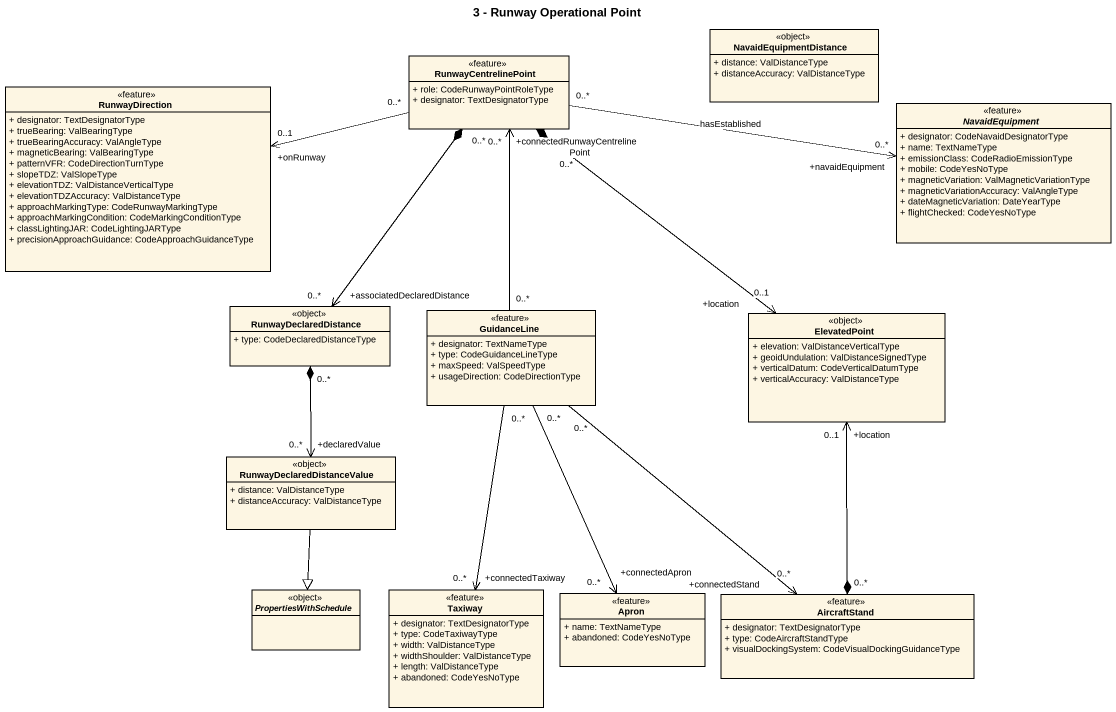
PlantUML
@startuml
title 3 - Runway Operational Point
hide circle
hide empty members
skinparam classAttributeIconSize 0
class NavaidEquipmentDistance <<object>> {
  + distance: ValDistanceType
  + distanceAccuracy: ValDistanceType
}
class RunwayDirection <<feature>> {
  + designator: TextDesignatorType
  + trueBearing: ValBearingType
  + trueBearingAccuracy: ValAngleType
  + magneticBearing: ValBearingType
  + patternVFR: CodeDirectionTurnType
  + slopeTDZ: ValSlopeType
  + elevationTDZ: ValDistanceVerticalType
  + elevationTDZAccuracy: ValDistanceType
  + approachMarkingType: CodeRunwayMarkingType
  + approachMarkingCondition: CodeMarkingConditionType
  + classLightingJAR: CodeLightingJARType
  + precisionApproachGuidance: CodeApproachGuidanceType
}
class RunwayCentrelinePoint <<feature>> {
  + role: CodeRunwayPointRoleType
  + designator: TextDesignatorType
}
abstract class NavaidEquipment <<feature>> {
  + designator: CodeNavaidDesignatorType
  + name: TextNameType
  + emissionClass: CodeRadioEmissionType
  + mobile: CodeYesNoType
  + magneticVariation: ValMagneticVariationType
  + magneticVariationAccuracy: ValAngleType
  + dateMagneticVariation: DateYearType
  + flightChecked: CodeYesNoType
}
class RunwayDeclaredDistance <<object>> {
  + type: CodeDeclaredDistanceType
}
class GuidanceLine <<feature>> {
  + designator: TextNameType
  + type: CodeGuidanceLineType
  + maxSpeed: ValSpeedType
  + usageDirection: CodeDirectionType
}
class ElevatedPoint <<object>> {
  + elevation: ValDistanceVerticalType
  + geoidUndulation: ValDistanceSignedType
  + verticalDatum: CodeVerticalDatumType
  + verticalAccuracy: ValDistanceType
}
class RunwayDeclaredDistanceValue <<object>> {
  + distance: ValDistanceType
  + distanceAccuracy: ValDistanceType
}
abstract class PropertiesWithSchedule <<object>>
class Taxiway <<feature>> {
  + designator: TextDesignatorType
  + type: CodeTaxiwayType
  + width: ValDistanceType
  + widthShoulder: ValDistanceType
  + length: ValDistanceType
  + abandoned: CodeYesNoType
}
class Apron <<feature>> {
  + name: TextNameType
  + abandoned: CodeYesNoType
}
class AircraftStand <<feature>> {
  + designator: TextDesignatorType
  + type: CodeAircraftStandType
  + visualDockingSystem: CodeVisualDockingGuidanceType
}
RunwayDirection "+onRunway\n0..1" <-right- "0..*" RunwayCentrelinePoint
RunwayCentrelinePoint "0..*" -right-> "+navaidEquipment\n0..*" NavaidEquipment : hasEstablished
RunwayCentrelinePoint "0..*" *--> "+location\n0..1" ElevatedPoint
RunwayDeclaredDistance "+associatedDeclaredDistance\n0..*" <-up-* "0..*" RunwayCentrelinePoint
RunwayDeclaredDistance "0..*" *--> "+declaredValue\n0..*" RunwayDeclaredDistanceValue
GuidanceLine "0..*" -up-> "+connectedRunwayCentrelinePoint\n0..*" RunwayCentrelinePoint
GuidanceLine "0..*" --> "+connectedTaxiway\n0..*" Taxiway
GuidanceLine "0..*" --> "+connectedApron\n0..*" Apron
GuidanceLine "0..*" --> "+connectedStand\n0..*" AircraftStand
RunwayDeclaredDistanceValue --|> PropertiesWithSchedule
AircraftStand "0..*" *-up-> "+location\n0..1" ElevatedPoint
@enduml
